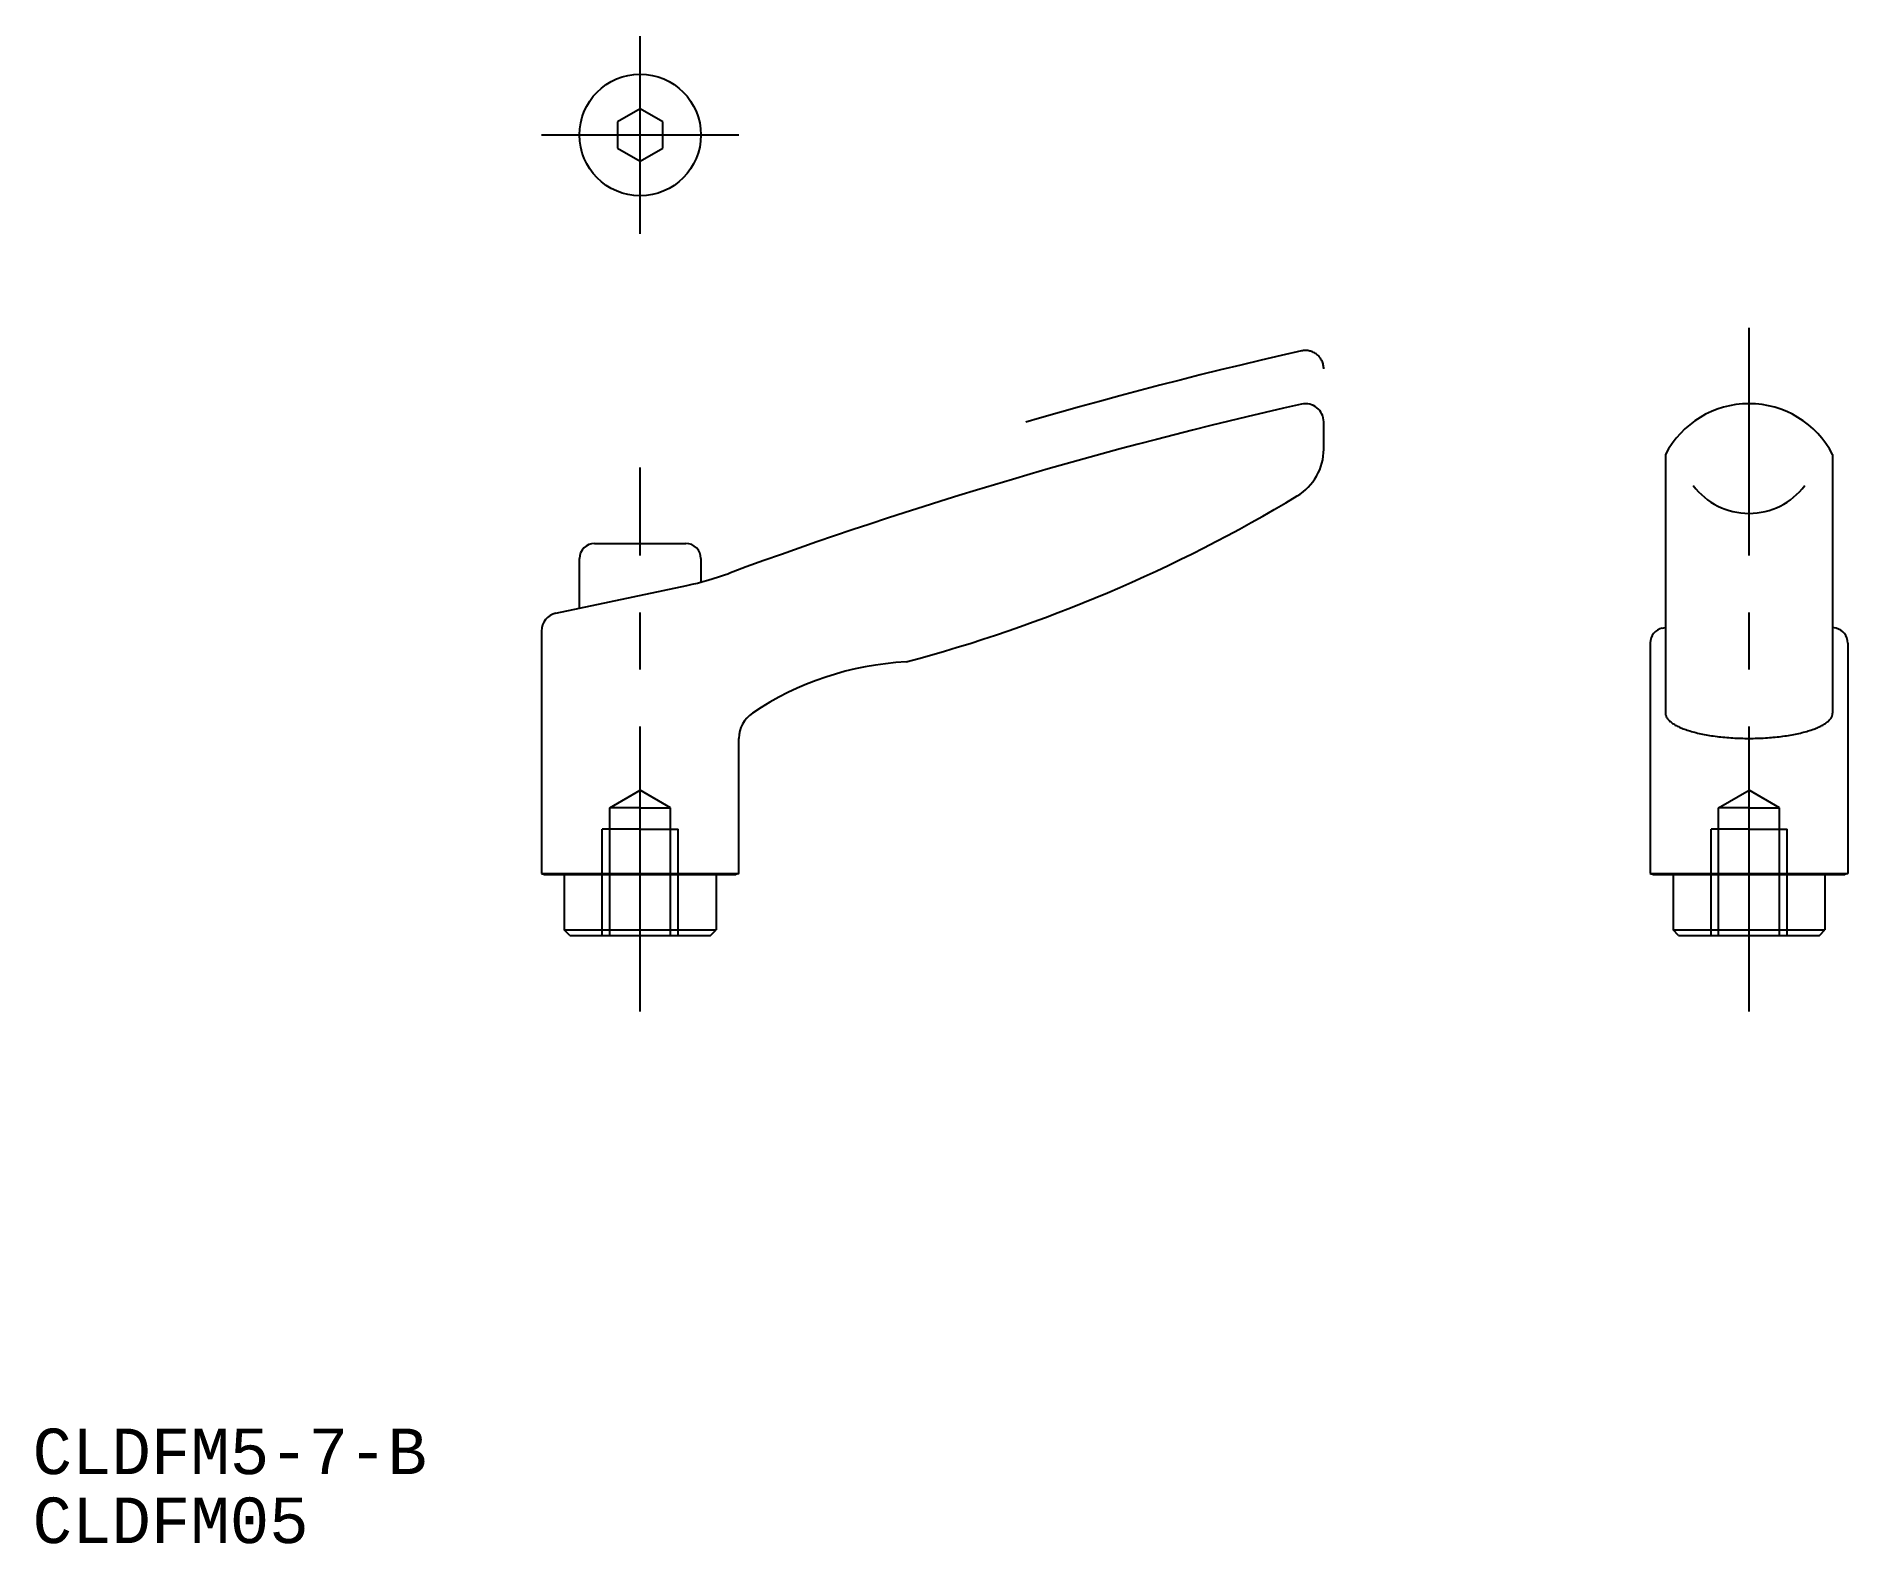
# Model space of a CAD drawing. Extents: x 20 to 140, y 20 to 119.
import ezdxf

# ---------------------------------------------------------------- set-up
doc = ezdxf.new("R2010")
doc.units = 0
doc.header["$LTSCALE"] = 15
for name, pattern in [('CENTER', [2, 1.25, -0.25, 0.25, -0.25]), ('DASHED', [3.5, 2, -1.5]), ('PHANTOM', [2.5, 1.25, -0.25, 0.25, -0.25, 0.25, -0.25])]:
    doc.linetypes.add(name, pattern=pattern)
doc.layers.get('0').update_dxf_attribs({"linetype": 'CONTINUOUS'})
doc.layers.add('CENTER', color=1, linetype='CENTER')
doc.styles.add('EASYDRAW_FONT', font='monotxt', dxfattribs={"height": 1, "bigfont": 'bigfont'})

msp = doc.modelspace()

# ---------------------------------------------------------------- linework, layer by layer
at = {"color": 7, "linetype": 'CONTINUOUS'}
for p, q in [((60, 114.419142), (58.5, 113.553117)), ((58.5, 113.553117), (58.5, 111.821066)), ((61.5, 113.553117), (60, 114.419142)), ((61.5, 111.821066), (61.5, 113.553117)), ((58.5, 111.821066), (60, 110.955041)), ((60, 110.955041), (61.5, 111.821066)), ((105, 92.011089), (105, 93.8)), ((127.495056, 91.647584), (127.494943, 74.629854)), ((138.504944, 91.647584), (138.505057, 74.629854)), ((56, 81.531391), (56, 84.8)), ((57, 85.8), (63, 85.8)), ((64, 84.8), (64, 83.255092)), ((54.450506, 81.202036), (63.07211, 83.034615)), ((53.5, 80.028259), (53.5, 64.085808)), ((127.283587, 80.225338), (127.495056, 80.272214)), ((138.725365, 80.221227), (138.504944, 80.272214)), ((126.5, 79.249036), (126.5, 64.085808)), ((139.5, 79.246953), (139.5, 64.085808)), ((66.5, 64.085808), (66.5, 72.969552)), ((53.5, 64.085808), (66.5, 64.085808)), ((53.5, 64.085808), (53.700763, 64)), ((53.700763, 64), (66.299237, 64)), ((55, 64), (55, 60.365856)), ((65, 64), (65, 60.365856)), ((66.5, 64.085808), (66.299237, 64)), ((126.5, 64.085808), (139.5, 64.085808)), ((126.5, 64.085808), (126.700763, 64)), ((126.700763, 64), (139.299237, 64)), ((128, 64), (128, 60.365856)), ((138, 64), (138, 60.365856)), ((139.5, 64.085808), (139.299237, 64)), ((55, 60.365856), (65, 60.365856)), ((55.365856, 60), (55, 60.365856)), ((55.365856, 60), (64.634144, 60)), ((64.634144, 60), (65, 60.365856)), ((128, 60.365856), (138, 60.365856)), ((128.365856, 60), (128, 60.365856)), ((128.365856, 60), (137.634144, 60)), ((137.634144, 60), (138, 60.365856))]:
    msp.add_line(p, q, dxfattribs=at)
at = {"color": 3, "linetype": 'DASHED'}
for p, q in [((58, 68.4), (60, 69.554701)), ((62, 68.4), (60, 69.554701)), ((131, 68.4), (133, 69.554701)), ((135, 68.4), (133, 69.554701)), ((58, 60), (58, 68.4)), ((60, 68.4), (58, 68.4)), ((60, 68.4), (62, 68.4)), ((62, 60), (62, 68.4)), ((131, 60), (131, 68.4)), ((133, 68.4), (131, 68.4)), ((133, 68.4), (135, 68.4)), ((135, 60), (135, 68.4)), ((57.5, 60), (57.5, 67)), ((60, 67), (57.5, 67)), ((60, 67), (62.5, 67)), ((62.5, 60), (62.5, 67)), ((130.5, 60), (130.5, 67)), ((133, 67), (130.5, 67)), ((133, 67), (135.5, 67)), ((135.5, 60), (135.5, 67))]:
    msp.add_line(p, q, dxfattribs=at)
at = {"color": 7, "linetype": 'CONTINUOUS'}
msp.add_polyline3d([(127.495, 74.6299, 0), (127.497, 74.5891, 0), (127.502, 74.5484, 0), (127.51, 74.5077, 0), (127.521, 74.4671, 0), (127.536, 74.4266, 0), (127.555, 74.3862, 0), (127.576, 74.346, 0), (127.601, 74.3059, 0), (127.629, 74.2661, 0), (127.66, 74.2264, 0), (127.694, 74.187, 0), (127.732, 74.1479, 0), (127.773, 74.109, 0), (127.817, 74.0705, 0), (127.864, 74.0323, 0), (127.914, 73.9945, 0), (127.967, 73.957, 0), (128.023, 73.92, 0), (128.083, 73.8834, 0), (128.145, 73.8472, 0), (128.21, 73.8115, 0), (128.278, 73.7763, 0), (128.349, 73.7416, 0), (128.423, 73.7074, 0), (128.499, 73.6738, 0), (128.578, 73.6408, 0), (128.66, 73.6084, 0), (128.745, 73.5766, 0), (128.832, 73.5454, 0), (128.921, 73.5149, 0), (129.013, 73.485, 0), (129.107, 73.4558, 0), (129.204, 73.4274, 0), (129.303, 73.3997, 0), (129.404, 73.3727, 0), (129.508, 73.3464, 0), (129.613, 73.321, 0), (129.721, 73.2963, 0), (129.83, 73.2724, 0), (129.942, 73.2494, 0), (130.055, 73.2271, 0), (130.17, 73.2058, 0), (130.287, 73.1852, 0), (130.405, 73.1656, 0), (130.525, 73.1468, 0), (130.646, 73.129, 0), (130.769, 73.112, 0), (130.893, 73.0959, 0), (131.019, 73.0808, 0), (131.145, 73.0666, 0), (131.273, 73.0534, 0), (131.402, 73.041, 0), (131.532, 73.0297, 0), (131.662, 73.0193, 0), (131.794, 73.0099, 0), (131.926, 73.0015, 0), (132.059, 72.994, 0), (132.192, 72.9875, 0), (132.326, 72.982, 0), (132.46, 72.9775, 0), (132.595, 72.9741, 0), (132.73, 72.9716, 0), (132.865, 72.9701, 0), (133, 72.9696, 0), (133.135, 72.9701, 0), (133.27, 72.9716, 0), (133.405, 72.9741, 0), (133.54, 72.9775, 0), (133.674, 72.982, 0), (133.808, 72.9875, 0), (133.941, 72.994, 0), (134.074, 73.0015, 0), (134.206, 73.0099, 0), (134.338, 73.0193, 0), (134.468, 73.0297, 0), (134.598, 73.041, 0), (134.727, 73.0534, 0), (134.855, 73.0666, 0), (134.981, 73.0808, 0), (135.107, 73.0959, 0), (135.231, 73.112, 0), (135.354, 73.129, 0), (135.475, 73.1468, 0), (135.595, 73.1656, 0), (135.713, 73.1852, 0), (135.83, 73.2058, 0), (135.945, 73.2271, 0), (136.058, 73.2494, 0), (136.17, 73.2724, 0), (136.279, 73.2963, 0), (136.387, 73.321, 0), (136.492, 73.3464, 0), (136.596, 73.3727, 0), (136.697, 73.3997, 0), (136.796, 73.4274, 0), (136.893, 73.4558, 0), (136.987, 73.485, 0), (137.079, 73.5149, 0), (137.168, 73.5454, 0), (137.255, 73.5766, 0), (137.34, 73.6084, 0), (137.422, 73.6408, 0), (137.501, 73.6738, 0), (137.577, 73.7074, 0), (137.651, 73.7416, 0), (137.722, 73.7763, 0), (137.79, 73.8115, 0), (137.855, 73.8472, 0), (137.917, 73.8834, 0), (137.977, 73.92, 0), (138.033, 73.957, 0), (138.086, 73.9945, 0), (138.136, 74.0323, 0), (138.183, 74.0705, 0), (138.227, 74.109, 0), (138.268, 74.1479, 0), (138.306, 74.187, 0), (138.34, 74.2264, 0), (138.371, 74.2661, 0), (138.399, 74.3059, 0), (138.424, 74.346, 0), (138.445, 74.3862, 0), (138.464, 74.4266, 0), (138.479, 74.4671, 0), (138.49, 74.5077, 0), (138.498, 74.5484, 0), (138.503, 74.5891, 0), (138.505, 74.6299, 0)], dxfattribs=at)
msp.add_circle((60, 112.687091), 4, dxfattribs=at)
at = {"color": 3, "linetype": 'PHANTOM'}
for centre, radius, start, end in [((169.495159, -194.188596), 300, 102.699481, 106.888533), ((103.8, 97.3), 1.2, 0, 102.320192)]:
    msp.add_arc(centre, radius, start, end, dxfattribs=at)
at = {"color": 7, "linetype": 'CONTINUOUS'}
for centre, radius, start, end in [((169.495159, -197.688596), 300, 102.699481, 110.216382), ((103.8, 93.8), 1.2, 0, 102.320192), ((133, 88.804006), 6.195994, 27.318608, 152.681392), ((101.4, 92.011089), 3.6, 301.029232, 0), ((133, 92.379732), 4.598585, 216.989887, 323.010113), ((51.708178, 174.616675), 100, 284.946572, 301.029232), ((57, 84.8), 1, 90, 180), ((63, 84.8), 1, 0, 90), ((58.913876, 102.597567), 20, 282, 290.216382), ((54.7, 80.028259), 1.2, 102, 180), ((127.5, 79.249036), 1, 102.498431, 180), ((138.5, 79.246953), 1, 0, 76.975642), ((78.535696, 58.026835), 20, 92.96838, 123.885752), ((68.5, 72.969552), 2, 123.885752, 180)]:
    msp.add_arc(centre, radius, start, end, dxfattribs=at)
at = {"layer": 'CENTER', "color": 1, "linetype": 'CENTER'}
for p, q in [((60, 106.187091), (60, 119.187091)), ((53.5, 112.687091), (66.5, 112.687091)), ((133, 55), (133, 100)), ((60, 55), (60, 90.8))]:
    msp.add_line(p, q, dxfattribs=at)

# ---------------------------------------------------------------- texts
at = {"color": 7, "style": 'EASYDRAW_FONT'}
for s, p in [('CLDFM5-7-B', (20, 24.538771)), ('CLDFM05', (20, 20))]:
    msp.add_text(s, height=3, dxfattribs=at).set_placement(p)

doc.saveas('drawing.dxf')
